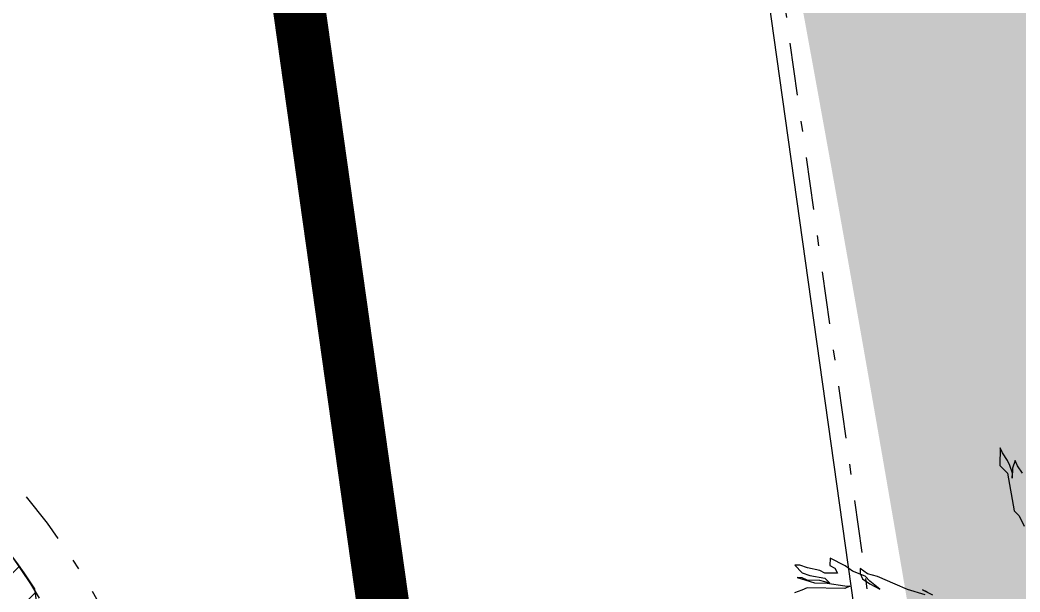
# Model space of a CAD drawing. Extents: x 352140 to 354978, y 6304672 to 6307963.
# Drawn here: x 352772.25 to 352781.77, y 6305600.27 to 6305605.72 of the extents above; entities that cross this region are included whole.
import ezdxf

# ---------------------------------------------------------------- set-up
doc = ezdxf.new("R2010")
doc.units = 0
doc.linetypes.add('1-1', pattern=[2, 1, -1])
doc.linetypes.add('JPG_DASHDOT', pattern=[1, 0.5, -0.25, 0, -0.25])
for name, color, linetype in [('03_S2_Pav ext_Borde vereda', 7, 'CONTINUOUS'), ('1-PAVIMENTO', 161, 'CONTINUOUS'), ('1-VEREDA', 251, 'CONTINUOUS'), ('2-ACHURADO VEREDA', 252, 'CONTINUOUS'), ('ET1_ 8-DEM EXT DEMARCACION CICLOVIA', 181, 'CONTINUOUS'), ('TOP-URB-SOLERAS', 2, 'JPG_DASHDOT'), ('Z-PALM', 253, 'CONTINUOUS')]:
    doc.layers.add(name, color=color, linetype=linetype)

# ---------------------------------------------------------------- blocks, each defined once
blk = doc.blocks.new('PALM')
at = {"layer": 'Z-PALM', "color": 9, "true_color": 0xbdbdbd}
for p, q in [((-1.2753, 2.3462), (-1.2992, 2.394)), ((-1.2992, 2.394), (-1.2992, 2.2266)), ((-1.2275, 2.2744), (-1.2753, 2.3462)), ((-1.2992, 2.2266), (-1.2275, 2.1548)), ((-1.2035, 2.2266), (-1.2275, 2.2744)), ((-1.1796, 2.1548), (-1.2035, 2.2266)), ((-1.1557, 2.2744), (-1.1796, 2.2027)), ((-1.1796, 2.2027), (-1.1796, 2.107)), ((-1.1317, 2.2266), (-1.1557, 2.2744)), ((-1.0839, 2.1548), (-1.1317, 2.2266)), ((-1.2275, 2.1548), (-1.1557, 1.7961)), ((-1.1796, 2.107), (-1.1796, 2.1548)), ((-1.1557, 1.7961), (-1.1078, 1.7483)), ((-1.1078, 1.7483), (-1.06, 1.6526)), ((-3.1895, 1.246), (-3.2374, 1.246)), ((-3.2374, 1.246), (-3.1656, 1.1743)), ((-3.1178, 1.2221), (-3.1895, 1.246)), ((-2.7588, 1.246), (-2.9024, 1.3178)), ((-2.9024, 1.3178), (-2.9024, 1.246)), ((-2.9024, 1.246), (-2.8545, 1.2221)), ((-2.6871, 1.1982), (-2.7588, 1.246)), ((-3.1656, 1.1743), (-3.0938, 1.1504)), ((-2.9981, 1.1982), (-3.1178, 1.2221)), ((-3.0938, 1.1504), (-2.9503, 1.1264)), ((-2.9503, 1.1743), (-2.9981, 1.1982)), ((-2.8306, 1.1743), (-2.9503, 1.1743)), ((-2.8545, 1.2221), (-2.8306, 1.1743)), ((-2.5674, 1.1504), (-2.6871, 1.1982)), ((-2.5435, 1.1743), (-2.6153, 1.2221)), ((-2.6153, 1.2221), (-2.6153, 1.1743)), ((-2.6153, 1.1743), (-2.5913, 1.1264)), ((-2.5196, 1.1025), (-2.5674, 1.1504)), ((-2.4478, 1.1504), (-2.5435, 1.1743)), ((-2.2803, 1.0786), (-2.4478, 1.1504)), ((-3.1656, 1.1264), (-3.2135, 1.1264)), ((-3.2135, 1.1264), (-3.046, 1.0786)), ((-3.1178, 1.1025), (-3.1656, 1.1264)), ((-2.9981, 1.1025), (-3.1178, 1.1025)), ((-3.046, 1.0786), (-2.9263, 1.0786)), ((-2.9024, 1.0786), (-2.9981, 1.1025)), ((-2.9503, 1.1264), (-2.9024, 1.0786)), ((-2.9263, 1.0786), (-2.7588, 1.0547)), ((-2.7588, 1.0547), (-2.711, 1.0547)), ((-2.711, 1.0547), (-2.7588, 1.0308)), ((-2.5913, 1.1264), (-2.5196, 1.0786)), ((-2.4238, 1.0308), (-2.5196, 1.1025)), ((-2.5196, 1.0786), (-2.4238, 1.0308)), ((-2.1606, 1.0308), (-2.2803, 1.0786)), ((-3.1656, 1.0069), (-3.2374, 0.983)), ((-3.1178, 1.0308), (-3.1656, 1.0069)), ((-2.7588, 1.0308), (-3.1178, 1.0308)), ((-1.9931, 0.983), (-2.1606, 1.0308)), ((-1.9692, 1.0069), (-2.0171, 1.0308)), ((-2.0171, 1.0308), (-1.9214, 0.983))]:
    blk.add_line(p, q, dxfattribs=at)

msp = doc.modelspace()

# ---------------------------------------------------------------- hatches: boundary and pattern name
at = {"layer": '03_S2_Pav ext_Borde vereda'}
h = msp.add_hatch(dxfattribs=at)
h.set_pattern_fill('DOTS', color=256, scale=0.2)
h.set_pattern_definition([(0, (0, 0), (0.079375, 0.15875), [0, -0.15875])])
edge = h.paths.add_edge_path()
edge.add_arc((352748.8071, 6305741.2694), 0.6, 191.95147, 355.64546, ccw=False)
edge.add_arc((352792.1656, 6305750.4472), 44.9192, 191.66583, 191.95147, ccw=False)
edge.add_line((352748.1743, 6305741.3644), (352741.2377, 6305741.435))
edge.add_arc((352792.1656, 6305750.4472), 51.7192, 188.01255, 190.0351, ccw=False)
edge.add_line((352740.9513, 6305743.238), (352740.7491, 6305743.2401))
edge.add_arc((352792.1656, 6305750.4472), 51.9192, 187.97918, 192.06027)
edge.add_arc((352692.4959, 6305729.1521), 50, 5.60379, 12.06027, ccw=False)
edge.add_arc((352885.4863, 6305749.0653), 144.0158, 185.990804, 195.056245)
edge.add_arc((352743.5173, 6305710.8754), 3, -16.83045, 15.05624, ccw=False)
edge.add_line((352746.3888, 6305710.0068), (352745.3287, 6305706.5024))
edge.add_arc((352748.2002, 6305705.6337), 3, 163.16955, 198.16955)
edge.add_line((352745.3498, 6305704.6983), (352746.83, 6305700.1881))
edge.add_arc((353217.9832, 6305866.0645), 499.5, 199.395368, 202.534866)
edge.add_line((352756.6217, 6305674.6333), (352763.6392, 6305654.5292))
edge.add_line((352763.6392, 6305654.5292), (352766.4265, 6305646.4355))
edge.add_arc((352769.263, 6305647.4123), 3, 199.00209, 234.00306)
edge.add_line((352767.4998, 6305644.9852), (352769.9617, 6305643.1966))
edge.add_arc((352768.1984, 6305640.7695), 3, 17.97636, 54.00146, ccw=False)
edge.add_arc((351870.7856, 6305349.5918), 946.4692, 17.7059597, 17.9763589, ccw=False)
edge.add_arc((357774.1698, 6306970.4108), 5176.3209, 194.9225132, 195.0618194)
edge.add_arc((352345.6739, 6305526.2661), 441.2561, 9.340976, 12.967921, ccw=False)
edge.add_line((352781.0789, 6305597.8862), (352781.449, 6305594.7322))
edge.add_line((352781.449, 6305594.7322), (352781.7119, 6305591.6599))
edge.add_line((352781.7119, 6305591.6599), (352781.8385, 6305588.6041))
edge.add_line((352781.8385, 6305588.6041), (352781.8364, 6305585.6248))
edge.add_line((352781.8364, 6305585.6248), (352781.765, 6305582.6563))
edge.add_line((352781.765, 6305582.6563), (352781.6942, 6305579.7277))
edge.add_line((352781.6942, 6305579.7277), (352781.6918, 6305576.7863))
edge.add_line((352781.6918, 6305576.7863), (352781.8163, 6305573.8236))
edge.add_line((352781.8163, 6305573.8236), (352782.1333, 6305570.8574))
edge.add_line((352782.1333, 6305570.8574), (352782.4224, 6305567.8925))
edge.add_arc((352351.0161, 6305527.3242), 433.3096, 3.225522, 5.372152, ccw=False)
edge.add_line((352783.6392, 6305551.7049), (352784.6631, 6305533.5331))
edge.add_line((352784.6631, 6305533.5331), (352784.8627, 6305533.5443))
edge.add_line((352784.8627, 6305533.5443), (352784.7615, 6305535.3415))
edge.add_line((352784.7615, 6305535.3415), (352791.0516, 6305535.6959))
edge.add_line((352791.0516, 6305535.6959), (352790.1289, 6305552.0705))
edge.add_arc((352351.167, 6305527.3389), 439.6581, 3.224701, 6.060574)
edge.add_arc((352790.3566, 6305573.9691), 2, 6.0606, 186.0606, ccw=False)
edge.add_arc((352351.1623, 6305527.3384), 443.6628, 3.217449, 6.060568, ccw=False)
edge.add_line((352794.1258, 6305552.2393), (352795.0452, 6305535.9209))
edge.add_line((352795.0452, 6305535.9209), (352802.3337, 6305536.3315))
edge.add_line((352802.3337, 6305536.3315), (352802.4349, 6305534.5344))
edge.add_line((352802.4349, 6305534.5344), (352802.6346, 6305534.5456))
edge.add_line((352802.6346, 6305534.5456), (352801.6139, 6305552.6612))
edge.add_arc((352351.1826, 6305527.3401), 451.1425, 3.217509, 7.53958)
edge.add_line((352798.4247, 6305586.5349), (352797.9012, 6305589.4889))
edge.add_line((352797.9012, 6305589.4889), (352797.3366, 6305592.434))
edge.add_line((352797.3366, 6305592.434), (352796.6959, 6305595.3582))
edge.add_line((352796.6959, 6305595.3582), (352795.9831, 6305598.2567))
edge.add_line((352795.9831, 6305598.2567), (352795.2312, 6305601.1414))
edge.add_line((352795.2312, 6305601.1414), (352794.4778, 6305604.0325))
edge.add_line((352794.4778, 6305604.0325), (352793.7601, 6305606.9508))
edge.add_line((352793.7601, 6305606.9508), (352793.1116, 6305609.9082))
edge.add_line((352793.1116, 6305609.9082), (352792.5395, 6305612.8898))
edge.add_line((352792.5395, 6305612.8898), (352792.0325, 6305615.8334))
edge.add_arc((352349.3795, 6305527.0582), 451.4673, 11.340369, 13.008362)
edge.add_arc((357774.1698, 6306970.4108), 5162.3209, 194.9999834, 195.0646242, ccw=False)
edge.add_arc((357774.1698, 6306970.4108), 5162.3209, 194.9187546, 194.9999834, ccw=False)
edge.add_arc((351870.7857, 6305349.5918), 960.4692, 17.6855815, 18.0284462)
edge.add_line((352784.0987, 6305646.8465), (352779.7128, 6305660.0651))
edge.add_line((352779.7128, 6305660.0651), (352778.2447, 6305664.2709))
edge.add_arc((352781.0771, 6305665.2596), 3, 164.24265, 199.24197, ccw=False)
edge.add_line((352778.1899, 6305666.0743), (352779.0965, 6305669.2874))
edge.add_arc((352776.2093, 6305670.1021), 3, 344.24265, 379.24117)
edge.add_line((352779.0417, 6305671.0907), (352775.313, 6305681.7728))
edge.add_arc((353217.9831, 6305866.0645), 479.5, 199.395368, 202.602858, ccw=False)
edge.add_arc((352886.4469, 6305749.3114), 128.0067, 193.016727, 199.382328, ccw=False)
edge.add_line((352761.7294, 6305720.4797), (352761.2069, 6305722.9291))
edge.add_arc((352758.2729, 6305722.3032), 3, 12.04339, 47.04339)
edge.add_line((352760.3172, 6305724.4988), (352758.0555, 6305726.6047))
edge.add_arc((352760.0945, 6305728.8053), 3, 189.01527, 227.18381, ccw=False)
edge.add_arc((352890.9047, 6305749.7343), 135.4739, 186.617244, 189.088347, ccw=False)
edge.add_arc((352776.2002, 6305736.4265), 20, 179.05002, 186.61444, ccw=False)
edge.add_arc((352822.4844, 6305735.6591), 66.2905, 173.573807, 179.050023, ccw=False)
edge.add_line((352756.6103, 6305743.0785), (352756.4093, 6305743.0806))
edge.add_arc((352822.4844, 6305735.6591), 66.4905, 173.591441, 175.148609)
edge.add_line((352756.232, 6305741.2823), (352749.4123, 6305741.3517))
edge.add_arc((352781.0377, 6305739.5809), 31.675, 176.79514, 177.02683)
at = {"layer": '2-ACHURADO VEREDA'}
h = msp.add_hatch(dxfattribs=at)
h.set_pattern_fill('ANSI32', color=256, scale=0.09)
h.paths.add_polyline_path([(352720.6167, 6305598.054), (352732.3684, 6305599.7026), (352742.7344, 6305601.1342), (352755.34, 6305602.8932), (352757.2701, 6305603.2016), (352761.9825, 6305602.4357), (352770.5674, 6305600.4101), (352771.0133, 6305599.0779), (352772.3824, 6305589.4989), (352773.3674, 6305582.6904), (352774.5019, 6305574.6544), (352776.3106, 6305561.585), (352778.2068, 6305548.1707), (352779.6958, 6305548.3436), (352777.8299, 6305561.7779), (352775.967, 6305574.8331), (352774.7773, 6305582.795), (352773.8654, 6305589.6744), (352772.3883, 6305600.2971, 0.05743), (352771.451, 6305601.4177), (352762.1805, 6305603.3767), (352757.2911, 6305604.1474), (352755.2636, 6305603.8786), (352742.6321, 6305602.1239), (352732.1394, 6305600.6464), (352720.5012, 6305599.028), (352712.9363, 6305597.962), (352700.5181, 6305596.221), (352698.2573, 6305595.9378), (352688.1454, 6305594.5142, 0.016921), (352676.257, 6305592.8188, 0.0646), (352658.2097, 6305587.1467), (352649.1159, 6305583.5216), (352638.6878, 6305579.2497), (352638.9719, 6305578.4331), (352649.2511, 6305582.5204), (352658.5382, 6305586.2354, -0.061952), (352676.1563, 6305591.8333, -0.0218), (352688.1297, 6305593.5244), (352698.3828, 6305594.9627), (352700.7159, 6305595.2647), (352713.0217, 6305596.9775)])

# ---------------------------------------------------------------- linework, layer by layer
at = {"layer": '1-PAVIMENTO', "flags": 128}
msp.add_lwpolyline([(352777.4637, 6305619.389, -0.804645), (352783.4057, 6305620.0317), (352784.9964, 6305608.417), (352787.1488, 6305592.8679), (352789.1186, 6305578.6128, -0.787814), (352783.2346, 6305578.4042), (352781.2467, 6305592.5945), (352779.1848, 6305607.2901), (352777.4637, 6305619.389)], format="xyb", dxfattribs=at)
at = {"layer": '1-VEREDA', "flags": 128}
msp.add_lwpolyline([(352780.967, 6305539.483), (352779.6958, 6305548.3436), (352777.8299, 6305561.7779), (352775.967, 6305574.8331), (352774.7773, 6305582.795), (352773.8654, 6305589.6744), (352772.3883, 6305600.2971, 0.05743), (352771.451, 6305601.4177), (352762.1805, 6305603.3767), (352757.2911, 6305604.1474), (352755.2636, 6305603.8786), (352742.6321, 6305602.1239), (352732.1394, 6305600.6464)], format="xyb", dxfattribs=at)
at = {"layer": 'ET1_ 8-DEM EXT DEMARCACION CICLOVIA', "color": 181, "linetype": '1-1', "ltscale": 0.5, "const_width": 0.5, "flags": 128}
msp.add_lwpolyline([(352774.6388, 6305607.7116), (352775.7747, 6305599.6377)], dxfattribs=at)
at = {"layer": 'TOP-URB-SOLERAS', "flags": 128}
for points in [[(352783.3544, 6305578.4513, 0.787747), (352788.9765, 6305578.602), (352786.9995, 6305592.9162), (352784.8429, 6305608.3854), (352783.2753, 6305620.0088, 0.814975), (352777.6158, 6305619.3936), (352779.3249, 6305607.2969), (352781.3959, 6305592.6072), (352783.3544, 6305578.4513)], [(352635.813, 6305579.761), (352647.518, 6305584.464), (352663.399, 6305590.731, -0.06016), (352676.007, 6305594.225), (352694.28, 6305596.797), (352717.243, 6305599.992), (352735.728, 6305602.558), (352756.301, 6305605.422, -0.083561), (352768.736, 6305603.378, -0.216582), (352773.077, 6305600.019), (352773.206, 6305599.275), (352773.222, 6305599.256), (352775.006, 6305586.612), (352777.159, 6305571.136), (352779.322, 6305556.152), (352781.17, 6305542.877), (352781.598, 6305539.221)], [(352781.431, 6305539.547), (352781.011, 6305542.829), (352779.158, 6305556.166), (352777.019, 6305571.077), (352774.867, 6305586.537), (352773.054, 6305599.225), (352772.814, 6305599.853), (352772.676, 6305599.767, 0.218521), (352768.712, 6305602.964, 0.079407), (352756.356, 6305605.005), (352735.709, 6305602.051), (352716.646, 6305599.451), (352694.262, 6305596.344), (352676.055, 6305593.81, 0.060763), (352663.524, 6305590.306), (352647.586, 6305583.967), (352636.008, 6305579.363)]]:
    msp.add_lwpolyline(points, format="xyb", dxfattribs=at)

# ---------------------------------------------------------------- block references
at = {"layer": 'Z-PALM', "rotation": 359.090101839884}
msp.add_blockref('PALM', (352782.8422, 6305599.225), dxfattribs=at)

doc.saveas('drawing.dxf')
